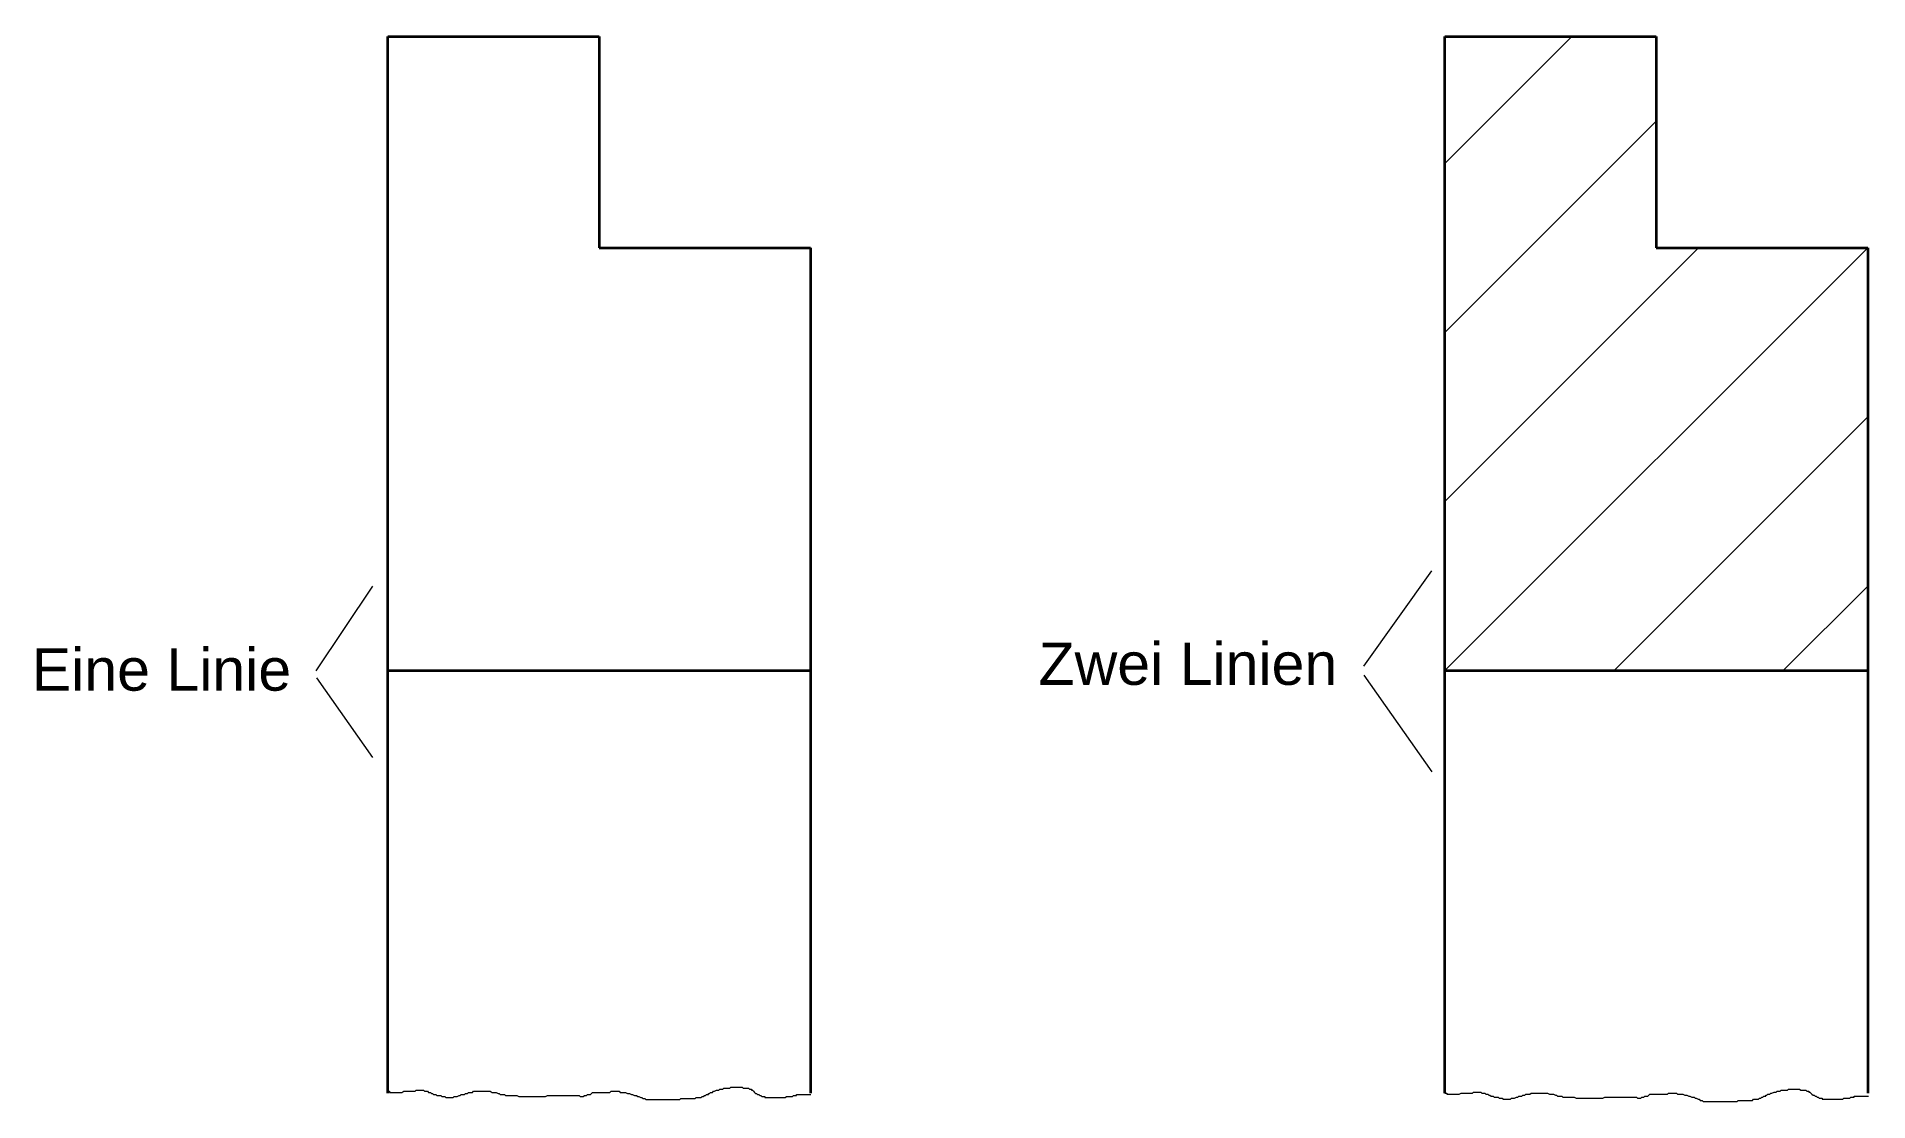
# Model space of a CAD drawing. Extents: x 3.4 to 90, y 9.6 to 60.
import ezdxf

# ---------------------------------------------------------------- set-up
doc = ezdxf.new("R2010")
doc.units = 0
doc.layers.get('0').update_dxf_attribs({"lineweight": 13})
doc.layers.add('construction', color=7, linetype='Continuous', lineweight=35)
doc.styles.add('textstyle0', font='')
doc.styles.add('textstyle1', font='')
doc.styles.get('textstyle0').set_extended_font_data('Arial')
doc.styles.get('textstyle1').set_extended_font_data('Arial')

msp = doc.modelspace()

# ---------------------------------------------------------------- hatches: boundary and pattern name
h = msp.add_hatch()
h.set_pattern_fill('ANSI31', color=256, scale=1.7817, style=0)
h.paths.add_polyline_path([(70, 30), (70, 60), (80, 60), (80, 50), (90, 50), (90, 30)], flags=0)

# ---------------------------------------------------------------- linework, layer by layer
for p, q in [((66.172, 30.213), (69.385, 34.723)), ((16.617, 29.987), (19.291, 33.998)), ((16.62, 29.657), (19.277, 25.888)), ((66.172, 29.781), (69.385, 25.208))]:
    msp.add_line(p, q)
for points in [[(19.983, 10.089), (20.032, 10.089), (20.08, 10.089), (20.08, 10.04), (20.129, 10.04), (20.177, 10.04), (20.226, 10.04), (20.323, 10.04), (20.42, 10.04), (20.468, 10.04), (20.565, 10.04), (20.662, 10.04), (20.759, 10.089), (20.856, 10.089), (20.905, 10.089), (20.953, 10.089), (21.002, 10.089), (21.05, 10.089), (21.099, 10.089), (21.147, 10.089), (21.196, 10.089), (21.244, 10.089), (21.293, 10.089), (21.341, 10.137), (21.39, 10.137), (21.487, 10.137), (21.535, 10.137), (21.584, 10.137), (21.632, 10.137), (21.681, 10.137), (21.729, 10.089), (21.778, 10.089), (21.826, 10.089), (21.875, 10.089), (21.923, 10.04), (21.972, 10.04), (22.02, 10.04), (22.069, 9.992), (22.117, 9.992), (22.166, 9.943), (22.214, 9.943), (22.263, 9.943), (22.311, 9.895), (22.408, 9.895), (22.457, 9.895), (22.505, 9.895), (22.554, 9.846), (22.602, 9.846), (22.651, 9.846), (22.699, 9.846), (22.748, 9.798), (22.796, 9.798), (22.845, 9.798), (22.893, 9.798), (22.942, 9.798), (22.99, 9.798), (23.087, 9.798), (23.136, 9.846), (23.184, 9.846), (23.281, 9.846), (23.378, 9.895), (23.427, 9.895), (23.475, 9.943), (23.572, 9.943), (23.621, 9.943), (23.669, 9.992), (23.718, 9.992), (23.766, 9.992), (23.815, 10.04), (23.863, 10.04), (23.912, 10.04), (23.96, 10.04), (24.009, 10.04), (24.057, 10.089), (24.154, 10.089), (24.203, 10.089), (24.3, 10.089), (24.348, 10.089), (24.445, 10.089), (24.494, 10.089), (24.591, 10.089), (24.639, 10.089), (24.736, 10.089), (24.833, 10.089), (24.93, 10.04), (24.979, 10.04), (25.027, 10.04), (25.124, 10.04), (25.221, 9.992), (25.27, 9.992), (25.318, 9.943), (25.367, 9.943), (25.415, 9.943), (25.512, 9.943), (25.561, 9.895), (25.658, 9.895), (25.755, 9.895), (25.852, 9.895), (25.949, 9.895), (26.095, 9.895), (26.192, 9.846), (26.337, 9.846), (26.434, 9.846), (26.531, 9.846), (26.677, 9.846), (26.774, 9.846), (26.871, 9.846), (27.016, 9.846), (27.113, 9.846), (27.21, 9.846), (27.356, 9.846), (27.453, 9.846), (27.55, 9.895), (27.647, 9.895), (27.744, 9.895), (27.841, 9.895), (27.986, 9.895), (28.132, 9.895), (28.277, 9.895), (28.374, 9.895), (28.471, 9.895), (28.52, 9.895), (28.617, 9.895), (28.714, 9.895), (28.811, 9.895), (28.908, 9.895), (29.005, 9.895), (29.053, 9.895), (29.102, 9.846), (29.15, 9.846), (29.199, 9.846), (29.247, 9.846), (29.296, 9.895), (29.344, 9.895), (29.393, 9.895), (29.441, 9.943), (29.49, 9.943), (29.587, 9.943), (29.635, 9.992), (29.684, 10.04), (29.732, 10.04), (29.781, 10.04), (29.829, 10.04), (29.878, 10.04), (29.926, 10.04), (29.975, 10.04), (30.072, 10.04), (30.12, 10.04), (30.169, 10.04), (30.217, 10.04), (30.266, 10.04), (30.314, 10.04), (30.363, 10.04), (30.46, 10.04), (30.508, 10.04), (30.557, 10.089), (30.605, 10.089), (30.654, 10.089), (30.702, 10.089), (30.751, 10.089), (30.799, 10.089), (30.896, 10.089), (30.945, 10.089), (30.993, 10.04), (31.09, 10.04), (31.139, 10.04), (31.236, 10.04), (31.333, 9.992), (31.43, 9.992), (31.527, 9.943), (31.575, 9.943), (31.672, 9.895), (31.769, 9.895), (31.818, 9.846), (31.866, 9.846), (31.963, 9.798), (32.012, 9.798), (32.06, 9.749), (32.157, 9.749), (32.206, 9.701), (32.303, 9.701), (32.351, 9.701), (32.448, 9.701), (32.497, 9.701), (32.545, 9.701), (32.642, 9.701), (32.739, 9.701), (32.788, 9.701), (32.885, 9.701), (32.933, 9.701), (33.03, 9.701), (33.079, 9.701), (33.176, 9.701), (33.224, 9.701), (33.273, 9.701), (33.37, 9.701), (33.418, 9.701), (33.467, 9.701), (33.515, 9.701), (33.564, 9.701), (33.612, 9.701), (33.709, 9.701), (33.806, 9.701), (33.855, 9.749), (33.952, 9.749), (34, 9.749), (34.097, 9.749), (34.194, 9.749), (34.291, 9.749), (34.388, 9.749), (34.437, 9.749), (34.534, 9.749), (34.582, 9.798), (34.679, 9.798), (34.728, 9.798), (34.825, 9.798), (34.874, 9.846), (34.922, 9.846), (34.971, 9.895), (35.019, 9.895), (35.068, 9.943), (35.116, 9.943), (35.165, 9.943), (35.165, 9.992), (35.213, 9.992), (35.262, 10.04), (35.31, 10.04), (35.359, 10.04), (35.407, 10.089), (35.456, 10.089), (35.553, 10.137), (35.601, 10.137), (35.65, 10.137), (35.698, 10.186), (35.747, 10.186), (35.795, 10.186), (35.844, 10.186), (35.892, 10.234), (35.941, 10.234), (35.989, 10.234), (36.038, 10.234), (36.086, 10.234), (36.135, 10.234), (36.183, 10.234), (36.232, 10.283), (36.329, 10.283), (36.377, 10.283), (36.474, 10.283), (36.523, 10.283), (36.62, 10.283), (36.668, 10.283), (36.717, 10.283), (36.765, 10.283), (36.814, 10.234), (36.862, 10.234), (36.911, 10.234), (36.959, 10.234), (37.008, 10.234), (37.056, 10.234), (37.105, 10.186), (37.153, 10.186), (37.202, 10.186), (37.202, 10.137), (37.25, 10.137), (37.299, 10.089), (37.347, 10.04), (37.396, 9.992), (37.444, 9.992), (37.493, 9.943), (37.541, 9.943), (37.59, 9.895), (37.638, 9.895), (37.687, 9.846), (37.735, 9.846), (37.784, 9.846), (37.832, 9.846), (37.832, 9.798), (37.881, 9.798), (37.929, 9.798), (37.978, 9.798), (38.026, 9.798), (38.075, 9.798), (38.123, 9.798), (38.172, 9.798), (38.22, 9.798), (38.269, 9.798), (38.317, 9.798), (38.366, 9.798), (38.414, 9.798), (38.463, 9.798), (38.511, 9.798), (38.56, 9.798), (38.608, 9.798), (38.657, 9.798), (38.705, 9.798), (38.754, 9.798), (38.802, 9.798), (38.851, 9.846), (38.899, 9.846), (38.948, 9.846), (38.996, 9.846), (39.045, 9.846), (39.093, 9.846), (39.142, 9.846), (39.19, 9.895), (39.239, 9.895), (39.287, 9.895), (39.336, 9.895), (39.336, 9.943), (39.384, 9.943), (39.433, 9.943), (39.481, 9.943), (39.53, 9.943), (39.578, 9.943), (39.627, 9.943), (39.675, 9.943), (39.724, 9.943), (39.772, 9.943), (39.821, 9.943), (39.869, 9.943), (39.918, 9.943), (39.966, 9.943), (40.015, 9.943)], [(70, 10), (70.049, 10), (70.097, 10), (70.097, 9.951), (70.146, 9.951), (70.194, 9.951), (70.243, 9.951), (70.34, 9.951), (70.437, 9.951), (70.485, 9.951), (70.582, 9.951), (70.679, 9.951), (70.776, 10), (70.873, 10), (70.922, 10), (70.97, 10), (71.019, 10), (71.067, 10), (71.116, 10), (71.164, 10), (71.213, 10), (71.261, 10), (71.31, 10), (71.358, 10.049), (71.407, 10.049), (71.504, 10.049), (71.552, 10.049), (71.601, 10.049), (71.649, 10.049), (71.698, 10.049), (71.746, 10), (71.795, 10), (71.843, 10), (71.892, 10), (71.94, 9.951), (71.989, 9.951), (72.037, 9.951), (72.086, 9.903), (72.134, 9.903), (72.183, 9.854), (72.231, 9.854), (72.28, 9.854), (72.328, 9.806), (72.425, 9.806), (72.474, 9.806), (72.522, 9.806), (72.571, 9.757), (72.619, 9.757), (72.668, 9.757), (72.716, 9.757), (72.765, 9.709), (72.813, 9.709), (72.862, 9.709), (72.91, 9.709), (72.959, 9.709), (73.007, 9.709), (73.104, 9.709), (73.153, 9.757), (73.201, 9.757), (73.298, 9.757), (73.395, 9.806), (73.444, 9.806), (73.492, 9.854), (73.589, 9.854), (73.638, 9.854), (73.686, 9.903), (73.735, 9.903), (73.783, 9.903), (73.832, 9.951), (73.88, 9.951), (73.929, 9.951), (73.977, 9.951), (74.026, 9.951), (74.074, 10), (74.171, 10), (74.22, 10), (74.317, 10), (74.365, 10), (74.462, 10), (74.511, 10), (74.608, 10), (74.656, 10), (74.753, 10), (74.85, 10), (74.947, 9.951), (74.996, 9.951), (75.044, 9.951), (75.141, 9.951), (75.238, 9.903), (75.287, 9.903), (75.335, 9.854), (75.384, 9.854), (75.432, 9.854), (75.529, 9.854), (75.578, 9.806), (75.675, 9.806), (75.772, 9.806), (75.869, 9.806), (75.966, 9.806), (76.111, 9.806), (76.208, 9.757), (76.354, 9.757), (76.451, 9.757), (76.548, 9.757), (76.693, 9.757), (76.79, 9.757), (76.887, 9.757), (77.033, 9.757), (77.13, 9.757), (77.227, 9.757), (77.372, 9.757), (77.469, 9.757), (77.566, 9.806), (77.663, 9.806), (77.76, 9.806), (77.857, 9.806), (78.003, 9.806), (78.148, 9.806), (78.294, 9.806), (78.391, 9.806), (78.488, 9.806), (78.536, 9.806), (78.633, 9.806), (78.731, 9.806), (78.828, 9.806), (78.925, 9.806), (79.022, 9.806), (79.07, 9.806), (79.119, 9.757), (79.167, 9.757), (79.216, 9.757), (79.264, 9.757), (79.313, 9.806), (79.361, 9.806), (79.41, 9.806), (79.458, 9.854), (79.507, 9.854), (79.604, 9.854), (79.652, 9.903), (79.701, 9.951), (79.749, 9.951), (79.798, 9.951), (79.846, 9.951), (79.895, 9.951), (79.943, 9.951), (79.992, 9.951), (80.089, 9.951), (80.137, 9.951), (80.186, 9.951), (80.234, 9.951), (80.283, 9.951), (80.331, 9.951), (80.38, 9.951), (80.477, 9.951), (80.525, 9.951), (80.574, 10), (80.622, 10), (80.671, 10), (80.719, 10), (80.768, 10), (80.816, 10), (80.913, 10), (80.962, 10), (81.01, 9.951), (81.107, 9.951), (81.156, 9.951), (81.253, 9.951), (81.35, 9.903), (81.447, 9.903), (81.544, 9.854), (81.592, 9.854), (81.689, 9.806), (81.786, 9.806), (81.835, 9.757), (81.883, 9.757), (81.98, 9.709), (82.029, 9.709), (82.077, 9.66), (82.174, 9.66), (82.223, 9.612), (82.32, 9.612), (82.368, 9.612), (82.465, 9.612), (82.514, 9.612), (82.562, 9.612), (82.659, 9.612), (82.756, 9.612), (82.805, 9.612), (82.902, 9.612), (82.95, 9.612), (83.047, 9.612), (83.096, 9.612), (83.193, 9.612), (83.241, 9.612), (83.29, 9.612), (83.387, 9.612), (83.435, 9.612), (83.484, 9.612), (83.532, 9.612), (83.581, 9.612), (83.629, 9.612), (83.726, 9.612), (83.823, 9.612), (83.872, 9.66), (83.969, 9.66), (84.017, 9.66), (84.114, 9.66), (84.211, 9.66), (84.308, 9.66), (84.405, 9.66), (84.454, 9.66), (84.551, 9.66), (84.599, 9.709), (84.696, 9.709), (84.745, 9.709), (84.842, 9.709), (84.89, 9.757), (84.939, 9.757), (84.987, 9.806), (85.036, 9.806), (85.084, 9.854), (85.133, 9.854), (85.181, 9.854), (85.181, 9.903), (85.23, 9.903), (85.278, 9.951), (85.327, 9.951), (85.375, 9.951), (85.424, 10), (85.472, 10), (85.569, 10.049), (85.618, 10.049), (85.666, 10.049), (85.715, 10.097), (85.763, 10.097), (85.812, 10.097), (85.86, 10.097), (85.909, 10.146), (85.957, 10.146), (86.006, 10.146), (86.054, 10.146), (86.103, 10.146), (86.151, 10.146), (86.2, 10.146), (86.248, 10.194), (86.345, 10.194), (86.394, 10.194), (86.491, 10.194), (86.539, 10.194), (86.636, 10.194), (86.685, 10.194), (86.733, 10.194), (86.782, 10.194), (86.83, 10.146), (86.879, 10.146), (86.927, 10.146), (86.976, 10.146), (87.024, 10.146), (87.073, 10.146), (87.121, 10.097), (87.17, 10.097), (87.218, 10.097), (87.218, 10.049), (87.267, 10.049), (87.315, 10), (87.364, 9.951), (87.413, 9.903), (87.461, 9.903), (87.51, 9.854), (87.558, 9.854), (87.607, 9.806), (87.655, 9.806), (87.704, 9.757), (87.752, 9.757), (87.801, 9.757), (87.849, 9.757), (87.849, 9.709), (87.898, 9.709), (87.946, 9.709), (87.995, 9.709), (88.043, 9.709), (88.092, 9.709), (88.14, 9.709), (88.189, 9.709), (88.237, 9.709), (88.286, 9.709), (88.334, 9.709), (88.383, 9.709), (88.431, 9.709), (88.48, 9.709), (88.528, 9.709), (88.577, 9.709), (88.625, 9.709), (88.674, 9.709), (88.722, 9.709), (88.771, 9.709), (88.819, 9.709), (88.868, 9.757), (88.916, 9.757), (88.965, 9.757), (89.013, 9.757), (89.062, 9.757), (89.11, 9.757), (89.159, 9.757), (89.207, 9.806), (89.256, 9.806), (89.304, 9.806), (89.353, 9.806), (89.353, 9.854), (89.401, 9.854), (89.45, 9.854), (89.498, 9.854), (89.547, 9.854), (89.595, 9.854), (89.644, 9.854), (89.692, 9.854), (89.741, 9.854), (89.789, 9.854), (89.838, 9.854), (89.886, 9.854), (89.935, 9.854), (89.983, 9.854), (90.032, 9.854)]]:
    msp.add_lwpolyline(points)
at = {"layer": 'construction', "color": 1}
for p, q in [((20, 10), (20, 60)), ((20, 60), (30, 60)), ((30, 60), (30, 50)), ((70, 30), (70, 60)), ((70, 60), (80, 60)), ((80, 60), (80, 50)), ((30, 50), (40, 50)), ((40, 50), (40, 10)), ((80, 50), (90, 50)), ((90, 50), (90, 30)), ((20, 30), (40, 30)), ((70, 30), (90, 30))]:
    msp.add_line(p, q, dxfattribs=at)
at = {"layer": 'construction'}
for p, q in [((70, 10), (70, 30)), ((90, 30), (90, 10))]:
    msp.add_line(p, q, dxfattribs=at)

# ---------------------------------------------------------------- texts
at = {"char_height": 2, "attachment_point": 1}
for s, insert, style in [('Zwei\\~Linien', (50.78, 31.324), 'textstyle1'), ('Eine\\~Linie', (3.158, 31.049), 'textstyle0')]:
    msp.add_mtext(s, dxfattribs=dict(at, insert=insert, style=style))

doc.saveas('drawing.dxf')
